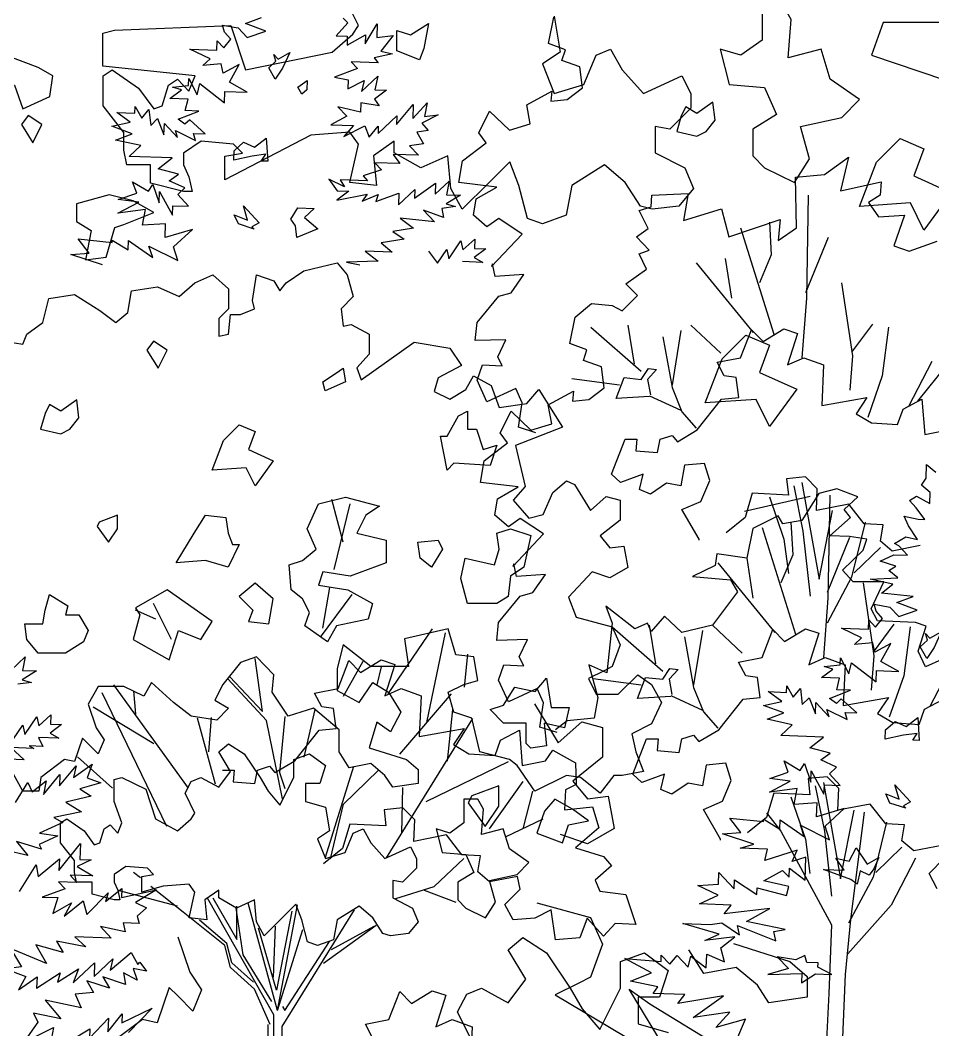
# Model space of a CAD drawing. Header units: inches. Extents: x -11 to 128, y 7 to 56.
# Drawn here: x 55.829 to 56.307, y 22.764 to 23.293 of the extents above; entities that cross this region are included whole.
import ezdxf

# ---------------------------------------------------------------- set-up
doc = ezdxf.new("R2010")
doc.units = ezdxf.units.IN
doc.header["$MEASUREMENT"] = 0
doc.layers.add('CAY', color=94, linetype='Continuous')
doc.layers.add('CAY-3', color=61, linetype='Continuous')
picture_1 = doc.add_image_def('image1.jpg', size_in_pixel=(1680, 1093))

# ---------------------------------------------------------------- blocks, each defined once
blk = doc.blocks.new('A$C76451831')
at = {"layer": 'CAY'}
for p, q in [((4614, 1577.4), (4632.8, 1584.5)), ((4728.4, 1583.8), (4733.7, 1578.2)), ((4587.2, 1575.6), (4605.7, 1572.3)), ((4589.7, 1567.4), (4587.2, 1575.6)), ((4605.7, 1572.3), (4616.2, 1561)), ((4637.7, 1568.4), (4614, 1577.4)), ((4616.2, 1561), (4637.7, 1568.4)), ((4733.7, 1578.2), (4720, 1562.8)), ((4754.1, 1553.5), (4768.1, 1577)), ((4768.1, 1577), (4767.5, 1561.2)), ((4580.8, 1546.4), (4581.1, 1557.2)), ((4581.1, 1557.2), (4589, 1548.8)), ((4589, 1548.8), (4597.1, 1559)), ((4597.1, 1559), (4589.7, 1567.4)), ((4720, 1562.8), (4733.1, 1562.4)), ((4732.8, 1552), (4754.5, 1564.3)), ((4733.1, 1562.4), (4732.8, 1552)), ((4754.5, 1564.3), (4754.1, 1553.5)), ((4767.5, 1561.2), (4786.6, 1563.2)), ((4786.6, 1563.2), (4772.4, 1545.1)), ((4572.7, 1536.2), (4549.1, 1547.5)), ((4549.1, 1547.5), (4580.8, 1546.4)), ((4772.4, 1545.1), (4785.9, 1541.9)), ((4564.3, 1528.4), (4572.7, 1536.2)), ((4785.9, 1541.9), (4764.4, 1537.2)), ((4764.4, 1537.2), (4769.2, 1531.6)), ((4585.6, 1530.3), (4564.3, 1528.4)), ((4588, 1519.4), (4585.6, 1530.3)), ((4606.9, 1529.6), (4588, 1519.4)), ((4595.3, 1508.7), (4606.9, 1529.6)), ((4745, 1524.8), (4718.3, 1514.8)), ((4769.2, 1531.6), (4737.5, 1532.7)), ((4737.5, 1532.7), (4745, 1524.8)), ((4547.6, 1504.9), (4547.9, 1513.1)), ((4547.9, 1513.1), (4557.6, 1494.1)), ((4718.3, 1514.8), (4734.1, 1511.6)), ((4734.1, 1511.6), (4733.7, 1501.1)), ((4733.7, 1501.1), (4752.6, 1510.9)), ((4749.5, 1497.9), (4768.7, 1515.8)), ((4752.6, 1510.9), (4749.5, 1497.9)), ((4768.7, 1515.8), (4765.4, 1500)), ((4525.8, 1489.8), (4539.3, 1499.8)), ((4528.9, 1502.9), (4547.6, 1504.9)), ((4539.3, 1499.8), (4528.9, 1502.9)), ((4557.6, 1494.1), (4560.8, 1507.2)), ((4560.8, 1507.2), (4589.5, 1484.9)), ((4589.5, 1484.9), (4589.9, 1498)), ((4589.9, 1498), (4616.2, 1497.1)), ((4616.2, 1497.1), (4595.3, 1508.7)), ((4779, 1499.6), (4765, 1489.2)), ((4765.4, 1500), (4779, 1499.6)), ((4547, 1489.1), (4525.8, 1489.8)), ((4543.8, 1475.6), (4547, 1489.1)), ((4765, 1489.2), (4770.2, 1481.3)), ((4484.8, 1472.7), (4485.1, 1480.4)), ((4485.1, 1480.4), (4492.8, 1466.9)), ((4492.8, 1466.9), (4501.3, 1477.1)), ((4501.3, 1477.1), (4503.4, 1458.4)), ((4535.3, 1465.5), (4559.7, 1475)), ((4559.7, 1475), (4543.8, 1475.6)), ((4722.1, 1480.2), (4732.6, 1469)), ((4748.6, 1473.9), (4722.1, 1480.2)), ((4749, 1484.7), (4748.6, 1473.9)), ((4770.2, 1481.3), (4749, 1484.7)), ((4790.7, 1459.3), (4810.1, 1482.6)), ((4809.5, 1466.3), (4826.5, 1484.8)), ((4810.1, 1482.6), (4809.5, 1466.3)), ((4826.5, 1484.8), (4823.2, 1468.6)), ((4463.6, 1473.4), (4484.8, 1472.7)), ((4479.5, 1462), (4463.6, 1473.4)), ((4503.4, 1458.4), (4511.4, 1466.3)), ((4511.4, 1466.3), (4518.8, 1447.4)), ((4543.3, 1459.7), (4535.3, 1465.5)), ((4548.9, 1465), (4543.3, 1459.7)), ((4566.9, 1448.5), (4548.9, 1465)), ((4732.6, 1469), (4713.7, 1459.2)), ((4769, 1449.1), (4791.1, 1469.7)), ((4791.1, 1469.7), (4790.7, 1459.3)), ((4839.1, 1470.7), (4820.2, 1461)), ((4823.2, 1468.6), (4839.1, 1470.7)), ((4458, 1457.3), (4479.5, 1462)), ((4481.7, 1448.7), (4458, 1457.3)), ((4518.8, 1447.4), (4519.3, 1460.6)), ((4519.3, 1460.6), (4534.6, 1444.2)), ((4534.6, 1444.2), (4532.2, 1452.4)), ((4532.2, 1452.4), (4555.8, 1440.7)), ((4713.7, 1459.2), (4740.4, 1458.3)), ((4740.4, 1458.3), (4729, 1445.5)), ((4729, 1445.5), (4753.5, 1457.8)), ((4753.5, 1457.8), (4758.5, 1444.5)), ((4758.5, 1444.5), (4769.3, 1457.3)), ((4769.3, 1457.3), (4769, 1449.1)), ((4827.6, 1452.5), (4814.4, 1450.3)), ((4814.4, 1450.3), (4822.1, 1436.9)), ((4820.2, 1461), (4827.6, 1452.5)), ((4462.4, 1441.3), (4481.7, 1448.7)), ((4491.7, 1434.8), (4462.4, 1441.3)), ((4555.8, 1440.7), (4553.3, 1449)), ((4553.3, 1449), (4566.9, 1448.5)), ((4478.1, 1422.1), (4491.7, 1434.8)), ((4822.1, 1436.9), (4805.7, 1434.7)), ((4805.7, 1434.7), (4816.2, 1423.5)), ((4528.3, 1420.4), (4478.1, 1422.1)), ((4512, 1407.8), (4528.3, 1420.4)), ((4786.8, 1424.5), (4794.5, 1413.8)), ((4816.2, 1423.5), (4786.8, 1424.5)), ((4535.8, 1401.5), (4512, 1407.8)), ((4773, 1406.4), (4751.5, 1399.4)), ((4794.5, 1413.8), (4765.1, 1414.8)), ((4765.1, 1414.8), (4773, 1406.4)), ((4487, 1379.2), (4482, 1392.5)), ((4482, 1392.5), (4500.7, 1381.4)), ((4525.1, 1393.7), (4535.8, 1401.5)), ((4543.4, 1385.4), (4525.1, 1393.7)), ((4711.4, 1395.4), (4721.4, 1381.9)), ((4729.7, 1386.6), (4711.4, 1395.4)), ((4724.6, 1394.9), (4729.7, 1386.6)), ((4756.7, 1393.8), (4724.6, 1394.9)), ((4751.5, 1399.4), (4756.7, 1393.8)), ((4835.9, 1377.9), (4852.3, 1393.2)), ((4852.3, 1393.2), (4849, 1377.4)), ((4500.7, 1381.4), (4505.9, 1389.4)), ((4505.9, 1389.4), (4513.4, 1367.9)), ((4513.4, 1367.9), (4513.8, 1381)), ((4513.8, 1381), (4528.7, 1353.7)), ((4535, 1377.5), (4543.4, 1385.4)), ((4735, 1381.4), (4721, 1371)), ((4721.4, 1381.9), (4735, 1381.4)), ((4792.9, 1365.8), (4812.1, 1383.7)), ((4811.7, 1373.3), (4836.3, 1391)), ((4812.1, 1383.7), (4811.7, 1373.3)), ((4836.3, 1391), (4835.9, 1377.9)), ((4464.9, 1355.9), (4489.4, 1368.7)), ((4465.5, 1371.8), (4487, 1379.2)), ((4489.4, 1368.7), (4465.5, 1371.8)), ((4547.7, 1363.9), (4535, 1377.5)), ((4721, 1371), (4756.1, 1378)), ((4756.1, 1378), (4750.4, 1370)), ((4750.4, 1370), (4769.3, 1377.5)), ((4766.3, 1369.4), (4793.3, 1379.4)), ((4769.3, 1377.5), (4766.3, 1369.4)), ((4793.3, 1379.4), (4792.9, 1365.8)), ((4865.3, 1376.9), (4848.6, 1366.6)), ((4849, 1377.4), (4865.3, 1376.9)), ((4497.2, 1360.3), (4464.9, 1355.9)), ((4493.9, 1341.8), (4497.2, 1360.3)), ((4528.7, 1353.7), (4529.1, 1364.6)), ((4529.1, 1364.6), (4547.7, 1363.9)), ((4822.1, 1359.3), (4834.8, 1345.7)), ((4845.4, 1350.8), (4822.1, 1359.3)), ((4859.4, 1363.5), (4843.5, 1361.3)), ((4843.5, 1361.3), (4845.4, 1350.8)), ((4848.6, 1366.6), (4859.4, 1363.5)), ((4834.8, 1345.7), (4795, 1349.9)), ((4795, 1349.9), (4810.5, 1338.4)), ((4520.7, 1343.6), (4493.9, 1341.8)), ((4520.1, 1327.3), (4520.7, 1343.6)), ((4552.2, 1337), (4520.1, 1327.3)), ((4530.1, 1316.5), (4552.2, 1337)), ((4810.5, 1338.4), (4786.3, 1334.3)), ((4786.3, 1334.3), (4799.6, 1325.7)), ((4431.5, 1309.1), (4418.5, 1325.8)), ((4418.5, 1325.8), (4458.3, 1321.7)), ((4458.3, 1321.7), (4458.4, 1324.4)), ((4458.4, 1324.4), (4477, 1312.9)), ((4477, 1312.9), (4477.4, 1323.8)), ((4477.4, 1323.8), (4505.7, 1304.2)), ((4799.6, 1325.7), (4772.7, 1321.2)), ((4772.7, 1321.2), (4785.5, 1310.3)), ((4851.8, 1302.5), (4865.7, 1323.4)), ((4865.7, 1323.4), (4868.1, 1312.9)), ((4868.1, 1312.9), (4882.1, 1325.5)), ((4882.1, 1325.5), (4881.7, 1314.6)), ((4410.2, 1307.5), (4431.5, 1309.1)), ((4501.2, 1317.5), (4535, 1300.5)), ((4505.7, 1304.2), (4501.2, 1317.5)), ((4535, 1300.5), (4530.1, 1316.5)), ((4753.8, 1311.4), (4769.3, 1300)), ((4785.5, 1310.3), (4753.8, 1311.4)), ((4828.1, 1311.5), (4838.5, 1297.6)), ((4838.5, 1297.6), (4849.5, 1313.5)), ((4849.5, 1313.5), (4851.8, 1302.5)), ((4894.8, 1314.2), (4881.4, 1304.2)), ((4881.7, 1314.6), (4894.8, 1314.2)), ((4446.9, 1295.4), (4410.2, 1307.5)), ((4682.3, 1288.4), (4721.2, 1297.8)), ((4721.2, 1297.8), (4733, 1283.7)), ((4769.3, 1300), (4732.1, 1298.6)), ((4732.1, 1298.6), (4747.8, 1295.7)), ((4891.6, 1298.4), (4867.6, 1299.3)), ((4881.4, 1304.2), (4891.6, 1298.4)), ((4661.5, 1274.6), (4682.3, 1288.4)), ((4536.5, 1258.5), (4554.9, 1274.6)), ((4554.9, 1274.6), (4575.8, 1283.7)), ((4575.8, 1283.7), (4594.3, 1267.5)), ((4622.2, 1253.8), (4626.9, 1283.7)), ((4626.9, 1283.7), (4647.3, 1277)), ((4647.3, 1277), (4654.4, 1265.2)), ((4654.4, 1265.2), (4661.5, 1274.6)), ((4733, 1283.7), (4740.1, 1258.5)), ((4476.7, 1240), (4481, 1265.2)), ((4481, 1265.2), (4511.3, 1269.9)), ((4511.3, 1269.9), (4536.5, 1258.5)), ((4594.3, 1267.5), (4594.3, 1244.3)), ((4377.3, 1228.2), (4384.3, 1256.1)), ((4384.3, 1256.1), (4414.2, 1260.8)), ((4414.2, 1260.8), (4444.1, 1242.4)), ((4624.5, 1244.3), (4622.2, 1253.8)), ((4740.1, 1258.5), (4725.9, 1244.3)), ((4444.1, 1242.4), (4462.6, 1228.2)), ((4462.6, 1228.2), (4476.7, 1240)), ((4594.3, 1244.3), (4582.9, 1232.9)), ((4608.4, 1237.6), (4624.5, 1244.3)), ((4725.9, 1244.3), (4728.3, 1223.9)), ((4358.8, 1214.4), (4377.3, 1228.2)), ((4582.9, 1232.9), (4582.9, 1212.1)), ((4594.3, 1214.4), (4596.6, 1237.6)), ((4596.6, 1237.6), (4608.4, 1237.6)), ((4354.1, 1203), (4358.8, 1214.4)), ((4582.9, 1212.1), (4594.3, 1214.4)), ((4728.3, 1223.9), (4737.7, 1225.8)), ((4737.7, 1225.8), (4758.6, 1214.4)), ((4758.6, 1214.4), (4758.6, 1191.2)), ((5192.6, 1187), (5205.3, 1219.7)), ((5205.3, 1219.7), (5219, 1206)), ((5219, 1206), (5243.2, 1220.8)), ((5243.2, 1220.8), (5259.1, 1215.5)), ((5259.1, 1215.5), (5247.5, 1178.6)), ((4324.2, 1207.4), (4354.1, 1203)), ((4749.1, 1161.4), (4811.2, 1205.4)), ((4811.2, 1205.4), (4852.9, 1198.3)), ((4758.6, 1191.2), (4744.4, 1175.1)), ((4852.9, 1198.3), (4866.7, 1177.9)), ((5165.2, 1181.8), (5192.6, 1187)), ((5173.6, 1165.9), (5165.2, 1181.8)), ((5247.5, 1178.6), (5266.4, 1187)), ((5266.4, 1187), (5289.7, 1178.6)), ((4744.4, 1175.1), (4749.1, 1161.4)), ((4866.7, 1177.9), (4839.1, 1163.7)), ((5289.7, 1178.6), (5287.5, 1131.1)), ((4839.1, 1163.7), (4834.4, 1147.6)), ((4871.4, 1149.9), (4880.4, 1166.1)), ((4880.4, 1166.1), (4901.2, 1154.7)), ((5187.3, 1163.8), (5173.6, 1165.9)), ((5190.5, 1140.6), (5187.3, 1163.8)), ((4834.4, 1147.6), (4852.9, 1138.5)), ((4852.9, 1138.5), (4871.4, 1149.9)), ((4901.2, 1154.7), (4910.7, 1129.1)), ((4942.9, 1133.8), (4956.7, 1149.9)), ((4956.7, 1149.9), (4984.6, 1105.9)), ((4910.7, 1129.1), (4942.9, 1133.8)), ((5142, 1102.7), (5170.5, 1138.5)), ((5170.5, 1138.5), (5190.5, 1140.6)), ((5287.5, 1131.1), (5340.3, 1140.6)), ((5340.3, 1140.6), (5327.6, 1121.6)), ((5382.5, 1126.9), (5404.6, 1138.5)), ((5404.6, 1138.5), (5407.8, 1097.4)), ((5327.6, 1121.6), (5345.5, 1111.1)), ((5376.1, 1109), (5382.5, 1126.9)), ((5345.5, 1111.1), (5376.1, 1109)), ((4984.6, 1105.9), (4929.6, 1084.7)), ((5118.8, 1089), (5142, 1102.7)), ((5407.8, 1097.4), (5435.2, 1102.7)), ((5057.6, 1092.1), (5071.3, 1092.1)), ((5071.3, 1092.1), (5070.3, 1078.4)), ((5095.6, 1076.3), (5098.8, 1092.1)), ((5098.8, 1092.1), (5112.5, 1096.3)), ((5112.5, 1096.3), (5118.8, 1089)), ((4929.6, 1084.7), (4941, 1036.7)), ((5070.3, 1078.4), (5095.6, 1076.3)), ((5409.5, 1046.3), (5410, 1062.2)), ((5410, 1062.2), (5420.6, 1053.6)), ((4973.2, 1029.6), (4989.3, 1043.4)), ((4989.3, 1043.4), (4998.7, 1039.1)), ((4998.7, 1039.1), (5017.2, 1008.8)), ((5268.6, 1047.8), (5246.4, 1045.7)), ((5246.4, 1045.7), (5248.5, 1026.7)), ((5282.3, 1034.1), (5268.6, 1047.8)), ((5404.2, 1038.3), (5409.5, 1046.3)), ((5414.3, 1029.8), (5404.2, 1038.3)), ((4941, 1036.7), (4926.8, 1020.6)), ((4961.8, 1004.1), (4973.2, 1029.6)), ((5206.3, 1028.8), (5197.9, 1000.4)), ((5248.5, 1026.7), (5206.3, 1028.8)), ((5281.2, 1008.8), (5282.3, 1034.1)), ((5413.9, 1016.7), (5414.3, 1029.8)), ((4728.3, 971.5), (4715.1, 1021.6)), ((4717.8, 939.8), (4736.3, 1016.3)), ((4926.8, 1020.6), (4945.3, 999.7)), ((5017.2, 1008.8), (5035.7, 1024.9)), ((5035.7, 1024.9), (5051.8, 1020.6)), ((5051.8, 1020.6), (5051.8, 997.4)), ((5273.8, 1025), (5197.2, 1007.3)), ((5319.2, 1016.2), (5281.2, 1008.8)), ((5337.1, 993), (5319.2, 1016.2)), ((5390, 1020.2), (5398.3, 1025.4)), ((5397.8, 1011.8), (5390, 1020.2)), ((5398.3, 1025.4), (5413.9, 1016.7)), ((4945.3, 999.7), (4961.8, 1004.1)), ((5407.8, 998.3), (5397.8, 1011.8)), ((5051.8, 997.4), (5028.6, 978.9)), ((5197.9, 1000.4), (5175.7, 982.4)), ((5359.3, 991.9), (5337.1, 993)), ((5356.1, 972.9), (5359.3, 991.9)), ((5389, 990.8), (5383.9, 1001.9)), ((5383.9, 1001.9), (5400.1, 998.6)), ((5399.3, 974.6), (5389, 990.8)), ((5400.1, 998.6), (5407.8, 998.3)), ((5028.6, 978.9), (5040, 965.1)), ((5040, 965.1), (5056.1, 967.1)), ((5056.1, 967.1), (5060.8, 941.9)), ((5369.8, 961.3), (5356.1, 972.9)), ((5402.5, 967.7), (5369.8, 961.3)), ((5372.4, 970.1), (5385.8, 977.8)), ((5377.7, 967.2), (5372.4, 970.1)), ((5387.7, 956.4), (5377.7, 967.2)), ((5385.8, 977.8), (5399.3, 974.6)), ((5355.8, 949.4), (5371.9, 957)), ((5371.9, 957), (5387.7, 956.4)), ((5374.2, 943.7), (5355.8, 949.4)), ((5365.8, 938.6), (5374.2, 943.7)), ((5019.2, 937.2), (4991.7, 907.3)), ((5040, 930.1), (5019.2, 937.2)), ((5060.8, 941.9), (5040, 930.1)), ((5376.4, 930.1), (5365.8, 938.6)), ((5344.2, 928.5), (5376.4, 930.1)), ((5370.7, 922.5), (5344.2, 928.5)), ((5357.2, 912.1), (5370.7, 922.5)), ((4701.9, 860.6), (4738.9, 910.7)), ((4704.6, 871.1), (4712.5, 918.7)), ((5394.2, 908.1), (5357.2, 912.1)), ((5375.4, 901.1), (5394.2, 908.1)), ((4527.8, 857.9), (4506.6, 900.2)), ((4991.7, 907.3), (5000.7, 884.1)), ((5351, 891), (5348.6, 899.3)), ((5348.6, 899.3), (5367.1, 895.9)), ((5399.1, 892.1), (5375.4, 901.1)), ((4509.3, 881.7), (4485.5, 892.2)), ((5358.4, 882.6), (5351, 891)), ((5367.1, 895.9), (5377.5, 884.7)), ((5377.5, 884.7), (5399.1, 892.1)), ((5000.7, 884.1), (5042.4, 872.7)), ((5042.4, 872.7), (5051.8, 851.9)), ((5342.1, 870.1), (5342.5, 880.9)), ((5342.5, 880.9), (5350.4, 872.5)), ((5350.4, 872.5), (5358.4, 882.6)), ((4781, 794.5), (4832.5, 870.4)), ((4850.9, 870.4), (4799.8, 858.6)), ((4826.2, 761), (4847.8, 865.6)), ((4860, 840.1), (4850.9, 870.4)), ((5310.5, 871.2), (5342.1, 870.1)), ((5334.1, 859.9), (5310.5, 871.2)), ((4728.3, 851.9), (4721.2, 824)), ((4760.5, 826.3), (4728.3, 851.9)), ((4799.8, 858.6), (4804.6, 826.3)), ((5051.8, 851.9), (5042.4, 826.3)), ((5325.6, 852), (5334.1, 859.9)), ((5347, 854), (5325.6, 852)), ((5349.4, 843.1), (5347, 854)), ((5368.3, 853.3), (5349.4, 843.1)), ((5356.7, 832.4), (5368.3, 853.3)), ((4626.9, 837.7), (4608.4, 831)), ((4647.3, 816.9), (4626.9, 837.7)), ((4880.8, 837.7), (4860, 840.1)), ((4870.1, 802.5), (4874.1, 840.9)), ((4885.5, 810.2), (4880.8, 837.7)), ((4608.4, 831), (4587.6, 805.5)), ((4634, 774), (4625.3, 835.7)), ((4728.6, 791.9), (4751.7, 832.8)), ((4804.6, 826.3), (4760.5, 826.3)), ((4768, 805.1), (4772.9, 825.9)), ((5042.4, 826.3), (5033.3, 821.6)), ((5290.3, 826.5), (5309, 828.6)), ((5300.6, 823.4), (5290.3, 826.5)), ((5309, 828.6), (5309.3, 836.7)), ((5309.3, 836.7), (5319, 817.8)), ((5319, 817.8), (5322.2, 830.9)), ((5322.2, 830.9), (5350.9, 808.5)), ((5377.6, 820.8), (5356.7, 832.4)), ((4595.8, 814.5), (4634, 774)), ((4645.4, 796.4), (4647.3, 816.9)), ((4721.2, 824), (4721.2, 798.4)), ((5033.3, 821.6), (5014.8, 812.5)), ((5049.4, 794.1), (5072.6, 816.9)), ((5072.6, 816.9), (5088.7, 805.5)), ((5287.1, 813.5), (5300.6, 823.4)), ((5350.9, 808.5), (5351.3, 821.7)), ((5351.3, 821.7), (5377.6, 820.8)), ((4442.1, 803.1), (4430.3, 782.3)), ((4472, 803.1), (4442.1, 803.1)), ((4547.7, 684.5), (4460.2, 805.1)), ((4495.2, 791.7), (4472, 803.1)), ((4504.2, 807.8), (4495.2, 791.7)), ((4529.8, 784.6), (4504.2, 807.8)), ((4587.6, 805.5), (4578.1, 787)), ((4638.7, 763.4), (4593.5, 812.2)), ((4746.8, 784.6), (4762.9, 807.8)), ((4762.9, 807.8), (4781.4, 796.4)), ((4850.9, 796.4), (4869.4, 805.5)), ((4869.4, 805.5), (4885.5, 810.2)), ((5014.8, 812.5), (5023.9, 794.1)), ((5088.7, 805.5), (5100.1, 784.6)), ((5246.2, 796.3), (5246.5, 804)), ((5246.5, 804), (5254.2, 790.6)), ((5308.4, 812.7), (5287.1, 813.5)), ((5305.2, 799.3), (5308.4, 812.7)), ((4522.3, 639.8), (4446.8, 795.6)), ((4485.8, 770.9), (4483.8, 797.9)), ((4663.8, 768.5), (4645.4, 796.4)), ((4721.2, 798.4), (4746.8, 784.6)), ((4781.4, 796.4), (4795.5, 773.2)), ((4794.3, 724.1), (4854.9, 794.5)), ((4857.6, 773.2), (4850.9, 796.4)), ((5023.9, 794.1), (5049.4, 794.1)), ((5240.9, 785.6), (5224.9, 797.1)), ((5224.9, 797.1), (5246.2, 796.3)), ((5254.2, 790.6), (5262.7, 800.7)), ((5262.7, 800.7), (5264.7, 782.1)), ((5264.7, 782.1), (5272.7, 790)), ((5272.7, 790), (5280.2, 771.1)), ((5296.7, 789.1), (5321.1, 798.7)), ((5321.1, 798.7), (5305.2, 799.3)), ((4430.3, 782.3), (4439.8, 754.7)), ((4507, 736.3), (4436.2, 779.1)), ((4550.6, 768.5), (4529.8, 784.6)), ((4578.1, 787), (4594.3, 777.9)), ((4951.7, 782.9), (4979.4, 737.5)), ((5100.1, 784.6), (5088.7, 759.5)), ((5219.4, 781), (5240.9, 785.6)), ((5243.1, 772.4), (5219.4, 781)), ((5280.2, 771.1), (5280.7, 784.3)), ((5280.7, 784.3), (5296, 767.8)), ((5304.7, 783.4), (5296.7, 789.1)), ((5310.3, 788.7), (5304.7, 783.4)), ((5328.3, 772.2), (5310.3, 788.7)), ((4580.5, 763.8), (4550.6, 768.5)), ((4571.1, 726.8), (4574.5, 766.9)), ((4594.3, 777.9), (4580.5, 763.8)), ((4659.9, 768.1), (4654, 702.8)), ((4693.7, 777.9), (4663.8, 768.5)), ((4682.7, 720.5), (4695.7, 776.4)), ((4723.6, 752.4), (4693.7, 777.9)), ((4795.5, 773.2), (4783.7, 750)), ((4850.1, 715.8), (4856.4, 776.4)), ((4878.5, 766.1), (4857.6, 773.2)), ((5223.8, 764.9), (5243.1, 772.4)), ((5296, 767.8), (5293.5, 776.1)), ((5293.5, 776.1), (5317.1, 764.4)), ((5314.7, 772.6), (5328.3, 772.2)), ((5317.1, 764.4), (5314.7, 772.6)), ((4439.8, 754.7), (4448.8, 741)), ((4579.1, 689), (4557.9, 766.3)), ((4657.5, 671.8), (4638.7, 763.4)), ((4767.6, 761.4), (4758.6, 731.5)), ((4783.7, 750), (4767.6, 761.4)), ((4778.7, 602.9), (4879.6, 765.8)), ((4887.9, 726.8), (4878.5, 766.1)), ((4979.4, 737.5), (5007.1, 761.7)), ((5007.1, 761.7), (5031.3, 755.2)), ((5031.3, 755.2), (5031.3, 720.4)), ((5088.7, 759.5), (5065.6, 747.7)), ((5253, 758.5), (5223.8, 764.9)), ((5239.5, 745.8), (5253, 758.5)), ((4423.7, 742.9), (4414.2, 715.4)), ((4430.3, 736.3), (4423.7, 742.9)), ((4723.6, 726.8), (4723.6, 752.4)), ((5065.6, 747.7), (5070.3, 726.8)), ((5289.7, 744), (5239.5, 745.8)), ((5273.4, 731.5), (5289.7, 744)), ((4442.1, 724.5), (4430.3, 736.3)), ((4448.8, 741), (4442.1, 724.5)), ((4758.6, 731.5), (4802.2, 717.8)), ((5297.2, 725.2), (5273.4, 731.5)), ((4458.8, 684.4), (4417.8, 720.8)), ((4735.4, 708.3), (4723.6, 726.8)), ((4922.5, 717.8), (4887.9, 726.8)), ((5031.3, 720.4), (4996.5, 692.7)), ((5070.3, 726.8), (5079.3, 704)), ((5286.5, 717.4), (5297.2, 725.2)), ((4402.8, 717.8), (4374.9, 696.9)), ((4414.2, 715.4), (4402.8, 717.8)), ((4707.6, 603.7), (4740.9, 709.9)), ((4760.5, 713.1), (4735.4, 708.3)), ((4777, 699.3), (4760.5, 713.1)), ((4802.2, 717.8), (4816, 706)), ((4825.4, 669), (4921.3, 715.4)), ((4931.5, 710.7), (4922.5, 717.8)), ((4952.3, 680.8), (4931.5, 710.7)), ((5248.4, 702.9), (5243.4, 716.2)), ((5243.4, 716.2), (5262.1, 705.1)), ((5262.1, 705.1), (5267.3, 713.1)), ((5267.3, 713.1), (5274.7, 691.5)), ((5304.8, 709.1), (5286.5, 717.4)), ((5296.4, 701.2), (5304.8, 709.1)), ((4354.1, 680.8), (4342.7, 701.7)), ((4374.9, 696.9), (4372.6, 680.8)), ((4654, 702.8), (4659.9, 684)), ((4728.7, 665.9), (4769.2, 705.2)), ((4786.1, 685.5), (4777, 699.3)), ((4816, 706), (4816, 689.9)), ((4989.3, 699.3), (4952.3, 680.8)), ((5005.4, 696.9), (4989.3, 699.3)), ((5028.6, 678.5), (5005.4, 696.9)), ((5044.7, 699.3), (5028.6, 678.5)), ((5054.2, 699.3), (5044.7, 699.3)), ((5079.3, 704), (5054.2, 699.3)), ((5226.8, 695.5), (5248.4, 702.9)), ((5274.7, 691.5), (5275.2, 704.7)), ((5275.2, 704.7), (5290.1, 677.4)), ((5309, 687.6), (5296.4, 701.2)), ((4816, 689.9), (4786.1, 685.5)), ((4796.7, 631.7), (4797.9, 685.1)), ((4899.3, 636.8), (4938.6, 692.2)), ((4996.5, 692.7), (5013.6, 672)), ((5226.3, 679.6), (5250.7, 692.4)), ((5258.6, 683.9), (5226.3, 679.6)), ((5250.7, 692.4), (5226.8, 695.5)), ((5255.2, 665.5), (5258.6, 683.9)), ((5290.1, 677.4), (5290.5, 688.3)), ((5290.5, 688.3), (5309, 687.6)), ((4372.6, 680.8), (4354.1, 680.8)), ((4938.6, 636.8), (4950, 680.8)), ((5013.6, 672), (5037.8, 675)), ((5037.8, 675), (5044.9, 637.2)), ((4713.4, 601.8), (4728.7, 665.9)), ((5282, 667.2), (5255.2, 665.5)), ((5281.5, 650.9), (5282, 667.2)), ((5313.5, 660.7), (5281.5, 650.9)), ((5291.5, 640.2), (5313.5, 660.7)), ((4917.8, 627.7), (4961.8, 648.6)), ((5179.9, 649.5), (5219.6, 645.4)), ((5192.9, 632.7), (5179.9, 649.5)), ((5044.9, 637.2), (5013.6, 619.5)), ((5219.6, 645.4), (5219.7, 648.1)), ((5219.7, 648.1), (5238.4, 636.6)), ((5238.4, 636.6), (5238.7, 647.4)), ((5238.7, 647.4), (5267.1, 627.9)), ((5262.5, 641.2), (5296.4, 624.1)), ((5267.1, 627.9), (5262.5, 641.2)), ((5296.4, 624.1), (5291.5, 640.2)), ((5013.6, 619.5), (4982.4, 630.1)), ((5171.6, 631.2), (5192.9, 632.7)), ((5208.3, 619), (5171.6, 631.2)), ((5192.3, 614.2), (5208.3, 619)), ((5224, 613.1), (5192.3, 614.2)), ((4834.4, 569.5), (4869.4, 602.2)), ((5220.8, 600), (5224, 613.1)), ((5258.8, 611.8), (5220.8, 600)), ((5252.9, 598.9), (5258.8, 611.8)), ((5268.9, 603.8), (5252.9, 598.9)), ((5268, 577.1), (5268.9, 603.8)), ((5249.5, 580.4), (5249.9, 590.8)), ((5249.9, 590.8), (5268, 577.1)), ((4491.5, 579.5), (4483.4, 586)), ((5166.8, 572.4), (5167.3, 586)), ((5167.3, 586), (5185.2, 566.8)), ((5219.9, 576), (5241.7, 588.4)), ((5241.7, 588.4), (5249.5, 580.4)), ((4541.2, 539.6), (4503.7, 569.7)), ((4789.6, 555.4), (4834.4, 569.5)), ((5142.7, 570.6), (5166.8, 572.4)), ((5166.3, 559.3), (5142.7, 570.6)), ((5185.2, 566.8), (5185.5, 577.2)), ((5185.5, 577.2), (5211.7, 560.4)), ((5211.7, 560.4), (5212, 568.1)), ((5212, 568.1), (5246.1, 559.2)), ((5249.2, 569.6), (5219.9, 576)), ((5246.1, 559.2), (5249.2, 569.6)), ((4534.5, 546.7), (4466.9, 564.4)), ((4647.3, 419.7), (4569.9, 556)), ((4575.8, 556.2), (4604.1, 507.8)), ((4823, 565.2), (4860, 551.4)), ((5144.7, 549.2), (5166.3, 559.3)), ((4602.9, 544.4), (4611.2, 489.7)), ((4604.1, 507.8), (4604.1, 546.7)), ((4651.6, 424.8), (4617.3, 549.9)), ((4651.6, 424.8), (4675, 548.1)), ((4656.8, 405.9), (4741.3, 542.4)), ((5181.8, 547.9), (5144.7, 549.2)), ((5173.3, 537.8), (5181.8, 547.9)), ((5227, 544), (5173.3, 537.8)), ((5199.7, 528.7), (5227, 544)), ((4589.9, 500.7), (4541.2, 539.6)), ((4668.2, 540.8), (4650.5, 448.4)), ((4592.3, 503.1), (4560.4, 530.2)), ((4650.5, 448.4), (4629.2, 520.8)), ((4646.9, 463.7), (4649.3, 523.1)), ((4651.6, 424.8), (4681.2, 519.2)), ((4705.1, 479.9), (4766.8, 524.3)), ((4714.5, 496), (4764.5, 523.1)), ((5125.3, 526.3), (5157, 525.2)), ((5167.5, 513.9), (5125.3, 526.3)), ((5157, 525.2), (5170.6, 527)), ((5170.6, 527), (5191.5, 513.1)), ((5189.1, 524.1), (5233.8, 506.2)), ((5191.5, 513.1), (5189.1, 524.1)), ((5244.7, 519.4), (5199.7, 528.7)), ((5231.5, 517.1), (5244.7, 519.4)), ((5150.9, 506.4), (5167.5, 513.9)), ((5185.9, 510.6), (5150.9, 506.4)), ((5169.6, 498), (5185.9, 510.6)), ((5233.8, 506.2), (5231.5, 517.1)), ((4596.6, 475.1), (4589.9, 500.7)), ((4598.2, 480.3), (4592.3, 503.1)), ((4659.9, 424.8), (4712.2, 505.4)), ((5174, 481.5), (5169.6, 498)), ((4611.2, 489.7), (4644.6, 435.4)), ((5057.3, 485.6), (5099.7, 481.8)), ((5088.4, 468.6), (5057.3, 485.6)), ((5099.7, 481.8), (5100, 489.5)), ((5100, 489.5), (5110.1, 478.8)), ((5110.1, 478.8), (5118.6, 488.9)), ((5118.6, 488.9), (5131.2, 475.3)), ((5131.2, 475.3), (5134.4, 488.3)), ((5134.4, 488.3), (5152.5, 474.6)), ((5152.5, 474.6), (5153.1, 490.4)), ((5153.1, 490.4), (5174, 481.5)), ((4624.5, 449.6), (4596.6, 475.1)), ((4623.3, 457.8), (4598.2, 480.3)), ((5064.1, 459.1), (5088.4, 468.6)), ((4643, 408.3), (4624.5, 449.6)), ((5062.5, 449.6), (5086.7, 432.5)), ((5096, 452.5), (5064.1, 459.1)), ((5090.3, 444.6), (5096, 452.5)), ((5127.4, 443.3), (5090.3, 444.6)), ((5119.3, 433.1), (5127.4, 443.3)), ((5172.7, 441.7), (5119.3, 433.1)), ((5137.3, 416.6), (5172.7, 441.7)), ((4657.5, 429.5), (4659.9, 424.8)), ((4647.3, 135.4), (4647.3, 419.7)), ((5180.2, 422.8), (5137.3, 416.6)), ((5163.7, 404.8), (5180.2, 422.8)), ((5198.4, 414.5), (5163.7, 404.8)), ((5187.1, 388.1), (5198.4, 414.5)), ((4638.3, 140.1), (4640.6, 408.3)), ((4661.5, 135.4), (4656.8, 405.9))]:
    blk.add_line(p, q, dxfattribs=at)
for points in [[(4953.2, 1099.5), (4933.2, 1105.8), (4937.4, 1134.3), (4930, 1151.2), (4896.3, 1135.4), (4884.7, 1160.7), (4891, 1178.6), (4914.2, 1177.5), (4908.9, 1188.1), (4918.4, 1208.1), (4882.5, 1207.1), (4884.7, 1228.2), (4910, 1258.8), (4924.7, 1263), (4939.5, 1284.1), (4905.7, 1282), (4902.6, 1296.7), (4901.5, 1293.6), (4937.4, 1331.5), (4910, 1349.5), (4896.3, 1340), (4880.4, 1353.7), (4883.6, 1372.7), (4907.9, 1386.4), (4863.6, 1391.6), (4867.8, 1417), (4895.2, 1438.1), (4886.8, 1449.7), (4899.4, 1475), (4922.6, 1452.8), (4946.9, 1460.2), (4942.7, 1482.3), (4972.2, 1498.2), (4971.1, 1486.6), (4990.1, 1488.7), (5008, 1502.4), (5004.9, 1526.6), (4983.8, 1534), (4988, 1546.7), (4968, 1554.1), (4974.3, 1584.7)], [(4680, 1494.9), (4675.3, 1503.2), (4686, 1511), (4685.6, 1500.1), (4680, 1494.9)], [(530, 749.3), (509.9, 755.6), (514.2, 784.1), (506.8, 800.9), (473, 785.1), (461.4, 810.4), (467.7, 828.4), (490.9, 827.3), (485.7, 837.9), (495.2, 857.9), (459.3, 856.8), (461.4, 877.9), (486.7, 908.5), (501.5, 912.7), (516.3, 933.8), (482.5, 931.7), (479.3, 946.5), (478.3, 943.3), (514.2, 981.3), (486.7, 999.2), (473, 989.7), (457.2, 1003.4), (460.4, 1022.4), (484.6, 1036.1), (440.3, 1041.4), (444.5, 1066.7), (472, 1087.8), (463.5, 1099.4), (476.2, 1124.7), (499.4, 1102.6), (523.6, 1110), (519.4, 1132.1), (549, 1147.9), (547.9, 1136.3), (566.9, 1138.4), (584.8, 1152.1), (581.7, 1176.4), (560.6, 1183.8), (564.8, 1196.4), (544.7, 1203.8), (551.1, 1234.4), (570.1, 1250.2), (594.3, 1248.1), (605.9, 1241.8), (623.8, 1259.7), (610.1, 1273.4), (634.4, 1290.3), (625.9, 1308.2), (637.6, 1312.5), (622.8, 1328.3), (636.5, 1337.8), (625.9, 1358.9), (639.7, 1363.1), (640.7, 1376.8), (682.9, 1378.9), (677.6, 1347.3), (721.9, 1361), (730.4, 1328.3), (790.5, 1348.3), (788.4, 1324.1), (809.5, 1338.8), (808.4, 1397.9), (842.2, 1401.1), (870.6, 1421.1), (861.1, 1382.1), (908.6, 1392.6), (907.6, 1376.8), (893.8, 1368.4), (905.4, 1351.5), (936, 1353.6), (923.4, 1317.7), (941.3, 1311.4), (974, 1323)], [(5271.7, 1376.9), (5269.6, 1256.6), (5264.3, 1187)], [(5226.4, 1345.2), (5228.5, 1307.3), (5214.8, 1274.6)], [(5192.6, 1338.9), (5231.6, 1214.5)], [(5294.9, 1327.3), (5268.6, 1263)], [(5140.9, 1297.8), (5207.4, 1216.6)], [(5174.7, 1303.1), (5182.1, 1256.6)], [(5310.7, 1274.6), (5323.4, 1189.1), (5320.2, 1149.1)], [(5017.5, 1222.9), (5076.6, 1171.2)], [(5060.8, 1225), (5068.2, 1179.7)], [(5123, 1218.7), (5112.5, 1155.4)], [(5134.6, 1225), (5169.4, 1192.3)], [(5346.6, 1226.1), (5322.3, 1193.4)], [(5365.6, 1222.9), (5358.2, 1165.9), (5341.3, 1117.4)], [(4340.4, 822.3), (4356.8, 837.6), (4353.5, 821.9), (4369.8, 821.3), (4353.1, 811), (4363.9, 807.9), (4348, 805.8)], [(4343, 742), (4354, 757.9), (4356.3, 747), (4370.2, 767.8), (4372.6, 757.3), (4386.6, 770), (4386.2, 759.1), (4399.3, 758.6), (4385.9, 748.7), (4396.1, 742.9), (4372.1, 743.7), (4377.2, 733.1), (4361.3, 733.7), (4366.6, 730.8), (4339.9, 731.7), (4355.3, 717.6), (4336.8, 718.2)], [(4345.4, 667.6), (4359.8, 691.1), (4364.9, 680), (4381.2, 693.1), (4377.9, 676.9), (4397.3, 700.2), (4396.8, 687.1), (4416.2, 710.4), (4413, 696.9), (4434.9, 712.5), (4429.3, 696.4), (4445, 690.8), (4420.7, 683.5), (4433.6, 674.9), (4404.3, 668.2), (4422.5, 656.7), (4390.1, 650.1), (4400.8, 644.3), (4373.6, 631.7), (4394.8, 628.7), (4373.2, 618.6), (4375.7, 613), (4346.5, 622.2), (4359.6, 605.9), (4333, 611.8)], [(4349.9, 563.6), (4369.6, 594.7), (4371.9, 581.4), (4396.6, 601.9), (4396.1, 588.3), (4421.2, 619.6), (4420.6, 601), (4433.7, 600.6), (4417.6, 593), (4435.8, 581.9), (4409.1, 582.8), (4416.9, 574.4), (4395.7, 575.2), (4403.5, 566.7), (4376.5, 557.2), (4395, 556.6), (4388.9, 538.2), (4410.7, 550.6), (4402.4, 535), (4424.3, 552.8), (4428.8, 536.8), (4453.7, 562.3), (4450.6, 551.9), (4469.7, 567.1), (4469.3, 556.7), (4510, 565.7), (4485.4, 550.7), (4498.4, 544.8), (4487.6, 534.8), (4490, 526.5), (4471, 527.2), (4473.4, 516.7), (4444.6, 522.7), (4457.2, 509.1), (4414.7, 510.6), (4427.4, 499.2), (4393.2, 505.9), (4400.9, 492.5), (4369.1, 501.3), (4381.4, 479.5), (4339.5, 497.3), (4352.3, 475.6), (4333.6, 473.5), (4357.4, 464.5), (4348.7, 449), (4370.5, 464.1), (4370, 450.9), (4397.4, 468.6), (4394.3, 457.8), (4418.8, 473.3), (4412.8, 457.1), (4437.7, 480.3), (4437.1, 464.5), (4459.1, 485), (4455.9, 472), (4480.7, 492.4), (4488.3, 478.5), (4490.7, 481.2), (4498.5, 470.5), (4482.7, 473.7), (4487.7, 460), (4471.7, 468.7), (4473.9, 455), (4447.5, 464.1), (4455.2, 450.7), (4428.8, 459.3), (4436.5, 445.9), (4415.1, 443.9), (4422.2, 427.8), (4380, 437), (4398.2, 415), (4366.3, 421.6), (4371.3, 411), (4354.7, 387.5), (4389.7, 404.9), (4386.3, 386.4)], [(4407.7, 388.4), (4432.3, 403.4), (4431.9, 392.6), (4454, 415.8), (4453.4, 400), (4470, 420.7), (4469.7, 410.3), (4505.2, 427.6), (4477.4, 399.1)], [(5101.9, 1211.3), (5112.5, 1152.2), (5124.1, 1123.8), (5140.9, 1104.8)], [(5444.7, 1192.3), (5399.3, 1136.4)], [(5416.2, 1182.8), (5388.8, 1130.1)], [(5086.1, 1141.7), (5047.1, 1139.6), (5056.6, 1163.8), (5076.6, 1161.7), (5085, 1174.4), (5094.5, 1173.3), (5084, 1161.7), (5087.2, 1143.8)], [(4995.4, 1162.8), (5051.3, 1155.4)], [(5086.1, 1142.7), (5123, 1125.9)], [(5144.1, 974), (5144.1, 975), (5124.1, 1009.8), (5146.2, 1019.3), (5156.8, 1043.6), (5150.4, 1063.6), (5127.2, 1061.5), (5123, 1037.3), (5106.1, 1040.4), (5087.2, 1027.8), (5074.5, 1033.1), (5078.7, 1051), (5052.3, 1041.5), (5041.8, 1051), (5057.6, 1092.1)], [(5264.3, 1041.5), (5284.4, 928.6), (5300.2, 1008.8)], [(979.3, 834.7), (960.3, 826.2), (951.8, 844.2), (961.3, 873.7), (948.7, 877.9), (904.4, 880), (897, 893.7), (911.8, 925.4), (875.9, 925.4), (863.3, 939.1), (887.5, 962.3), (891.7, 975), (871.7, 978.1), (848.5, 979.2), (872.7, 1000.3), (865.4, 1009.8), (881.2, 1024.5), (856.9, 1034), (835.8, 1028.7), (815.8, 997.1), (793.6, 992.9), (788.4, 1002.4), (758.8, 987.6), (751.5, 952.8), (716.7, 958.1), (714.5, 944.4), (688.2, 931.7), (732.5, 927.5), (740.9, 913.8), (711.4, 874.8), (675.5, 866.3), (655.5, 885.3), (639.7, 867.4), (635.4, 876.9), (620.7, 870.5), (586.9, 896.9), (594.3, 876.9), (588, 818.9), (566.9, 828.4), (577.4, 790.4), (573.2, 766.1), (541.6, 763), (527.9, 752.4)], [(848.5, 1026.6), (846.4, 906.4), (841.1, 836.8)], [(5254.8, 1037.3), (5265.4, 984.5), (5273.8, 908.6)], [(5226.4, 1024.6), (5243.2, 975), (5248.5, 935)], [(803.1, 995), (805.2, 957), (791.5, 924.3)], [(5338.2, 995.1), (5322.3, 930.7), (5293.9, 877)], [(769.4, 988.7), (808.4, 864.2)], [(871.7, 977.1), (845.3, 912.7)], [(5356.1, 965.6), (5325.5, 936)], [(717.7, 947.5), (784.2, 866.3)], [(751.5, 952.8), (758.8, 906.4)], [(887.5, 924.3), (900.2, 838.9), (897, 798.8)], [(594.3, 872.7), (653.4, 821)], [(637.6, 874.8), (644.9, 829.4)], [(711.4, 874.8), (746.2, 842.1)], [(923.4, 875.8), (899.1, 843.1)], [(942.4, 872.7), (935, 815.7), (918.1, 767.2)], [(634.4, 741.9), (648.1, 741.9), (647, 728.2), (672.4, 726.1), (675.5, 741.9), (689.2, 746.1), (695.6, 738.7), (718.8, 752.4), (747.2, 788.3), (767.3, 790.4), (764.1, 813.6), (750.4, 815.7), (742, 831.5), (769.4, 836.8), (782, 869.5), (795.8, 855.8), (820, 870.5), (835.8, 865.3), (824.2, 828.4), (843.2, 836.8), (866.4, 828.4), (864.3, 780.9), (917, 790.4), (904.4, 771.4), (922.3, 760.9), (952.9, 758.7), (959.2, 776.7), (981.4, 788.3)], [(974, 566.8), (964.5, 584.7), (982.4, 602.7)], [(979.3, 617.4), (946.6, 611.1), (932.9, 622.7), (936, 641.7), (913.9, 642.7), (895.9, 665.9), (858, 658.6), (859, 683.9), (845.3, 697.6), (823.2, 695.5), (825.3, 676.5), (783.1, 678.6), (774.7, 650.1), (752.5, 632.2)], [(678.7, 861.1), (689.2, 802), (700.8, 773.5), (717.7, 754.5)], [(699.8, 868.4), (689.2, 805.2)], [(993, 832.6), (965.6, 779.8)], [(662.9, 791.4), (623.8, 789.3), (633.3, 813.6), (653.4, 811.5), (661.8, 824.1), (671.3, 823.1), (660.8, 811.5), (663.9, 793.6)], [(572.2, 812.5), (628.1, 805.2)], [(662.9, 792.5), (699.8, 775.6)], [(720.9, 623.7), (720.9, 624.8), (700.8, 659.6), (723, 669.1), (733.5, 693.4), (727.2, 713.4), (704, 711.3), (699.8, 687), (682.9, 690.2), (663.9, 677.5), (651.3, 682.8), (655.5, 700.7), (629.1, 691.2), (618.6, 700.7), (634.4, 741.9)], [(831.6, 687), (842.2, 634.3), (850.6, 558.4)], [(841.1, 691.2), (861.1, 578.4), (877, 658.6)], [(803.1, 674.4), (820, 624.8), (825.3, 584.7)], [(774.7, 655.4), (791.5, 634.3), (850.6, 524.6), (847.4, 444.5), (842.2, 343.2), (836.9, 219.8), (831.6, 177.6), (821.1, 141.8)], [(888.6, 656.4), (872.7, 530.9), (866.4, 466.6), (861.1, 337.9), (856.9, 208.2), (854.8, 166), (859, 143.9)], [(914.9, 644.8), (899.1, 580.5), (870.6, 526.7)], [(932.9, 615.3), (902.3, 585.8)], [(948.7, 602.7), (920.2, 547.8), (869.6, 490.9)]]:
    blk.add_lwpolyline(points, dxfattribs=at)
for points in [[(4791, 1545.5), (4791, 1569.3), (4806.8, 1564), (4827.9, 1577.2), (4822.7, 1548.1), (4817.4, 1534.9)], [(4641.2, 1525.7), (4649.6, 1533.5), (4647.2, 1541.3), (4652.4, 1535.7), (4665.8, 1543.4), (4657.5, 1525.1), (4648.9, 1512.3)], [(5162.8, 1464.3), (5160.2, 1485.4), (5141.7, 1472.2), (5128.5, 1480.1), (5123.3, 1469.6), (5118, 1451.1), (5141.7, 1445.8), (5152.3, 1451.1)], [(4376, 1459.3), (4360.2, 1469.9), (4352.3, 1459.3), (4365.5, 1438.2)], [(4640.1, 1416.5), (4632.4, 1416.7), (4637.7, 1424.7), (4621.8, 1422.5), (4600.3, 1417.9), (4600.7, 1428.7), (4611.9, 1438.8), (4624.8, 1432.9), (4638.3, 1443.3)], [(5351.5, 1415.3), (5379.2, 1443), (5406.9, 1431.1), (5395, 1399.4), (5438.6, 1379.6), (5406.9, 1336.1), (5391, 1367.8), (5331.7, 1363.8)], [(4624.2, 1337.2), (4605.8, 1343.3), (4600.8, 1353.9), (4616.4, 1347.9), (4611.6, 1364.4), (4629.9, 1344.7), (4621.6, 1340)], [(4672.4, 1341), (4667.2, 1348.9), (4675.4, 1362.2), (4694.4, 1361.5), (4683.1, 1351), (4698.5, 1337.4), (4674.2, 1327.3)], [(722.8, 1185.8), (750.5, 1213.5), (778.2, 1201.7), (766.3, 1170), (809.9, 1150.2), (778.2, 1106.6), (762.4, 1138.3), (703, 1134.3)], [(4522.5, 1195.9), (4506.6, 1206.4), (4498.7, 1195.9), (4511.9, 1174.8)], [(4720.4, 1169.5), (4728.3, 1174.8), (4731, 1158.9), (4707.2, 1148.4), (4704.6, 1158.9)], [(4419.5, 1116.7), (4416.9, 1137.8), (4398.4, 1124.6), (4385.2, 1132.5), (4380, 1122), (4374.7, 1103.5), (4398.4, 1098.2), (4409, 1103.5)], [(4862.9, 1119.3), (4873.5, 1124.6), (4873.5, 1103.5), (4884.1, 1103.5), (4892, 1079.7), (4907.8, 1085), (4899.9, 1061.2), (4857.7, 1063.9), (4849.7, 1055.9), (4841.8, 1095.6), (4849.7, 1095.6)], [(4588.5, 1090.3), (4606.9, 1108.8), (4625.4, 1100.8), (4617.5, 1079.7), (4646.5, 1066.5), (4625.4, 1037.5), (4614.9, 1058.6), (4575.3, 1055.9)], [(4709.9, 855.3), (4683.5, 873.8), (4688.8, 889.6), (4680.8, 905.5), (4667.6, 916), (4665, 945.1), (4680.8, 950.3), (4696.7, 963.5), (4686.1, 987.3), (4699.3, 1016.3), (4731, 1024.3), (4770.6, 1013.7), (4754.7, 1003.1), (4744.2, 982), (4778.5, 974.1), (4778.5, 947.7), (4757.4, 939.8), (4736.3, 931.9), (4704.6, 937.1), (4699.3, 921.3), (4733.6, 916), (4762.7, 900.2), (4757.4, 881.7), (4720.4, 873.8)], [(4443.3, 995.2), (4440.7, 989.9), (4453.9, 971.5), (4464.4, 987.3), (4464.4, 1003.1)], [(4554.1, 982), (4567.3, 1003.1), (4591.1, 1000.5), (4593.7, 982), (4599, 968.8), (4606.9, 968.8), (4593.7, 942.4), (4567.3, 950.3), (4533, 947.7)], [(4865.6, 929.2), (4870.9, 953), (4905.2, 945.1), (4910.4, 963.5), (4907.8, 982), (4923.6, 987.3), (4947.4, 979.4), (4939.5, 942.4), (4923.6, 931.9), (4921, 908.1), (4907.8, 900.2), (4873.5, 900.2)], [(4818.1, 953), (4815.4, 971.5), (4839.2, 974.1), (4844.5, 963.5), (4831.3, 942.4)], [(4641.2, 876.4), (4646.5, 905.5), (4625.4, 923.9), (4606.9, 908.1), (4622.8, 892.2), (4617.5, 879)], [(4403.7, 887), (4419.5, 887), (4430.1, 868.5), (4424.8, 855.3), (4403.7, 842.1), (4372, 842.1), (4358.8, 857.9), (4356.2, 876.4), (4377.3, 876.4), (4380, 892.2), (4385.2, 910.7), (4406.4, 897.5)], [(4562.1, 857.9), (4575.3, 879), (4522.5, 916), (4485.5, 894.9), (4490.8, 887), (4482.9, 857.9), (4525.1, 834.2), (4535.7, 868.5)], [(5402.6, 849.4), (5411, 857.2), (5408.6, 865), (5413.8, 859.4), (5427.2, 867.1), (5418.9, 848.8), (5410.3, 835.9)], [(4915.7, 781.4), (4928.9, 802.5), (4952.7, 797.2), (4965.9, 813), (4971.2, 778.7), (4992.3, 778.7), (4987, 755), (4963.2, 760.2), (4965.9, 733.8), (4947.4, 731.2), (4942.1, 736.5), (4942.1, 760.2), (4915.7, 760.2), (4899.9, 776.1)], [(5401.5, 740.1), (5393.8, 740.4), (5399.1, 748.4), (5383.1, 746.2), (5361.7, 741.5), (5362, 752.4), (5373.3, 762.4), (5386.2, 756.5), (5399.7, 766.9)], [(4499.5, 590.8), (4474.4, 593.1), (4460.6, 583.7), (4460.6, 574.6), (4464.9, 565.2), (4467.3, 553.8), (4460.6, 553.8), (4435.1, 560.5), (4435.1, 574.6), (4416.6, 574.6), (4414.2, 586), (4414.2, 599.8), (4398.1, 620.6), (4398.1, 643.8), (4405.2, 648.6), (4425.6, 634.4), (4437.4, 618.3), (4444.1, 620.6), (4448.8, 636.8), (4455.9, 641.5), (4464.9, 632), (4469.6, 643.8), (4460.6, 669), (4460.6, 694.6), (4469.6, 696.9), (4497.6, 683.2), (4509, 648.6), (4534.5, 634.4), (4550.6, 648.6), (4554.9, 655.2), (4543.5, 678.5), (4550.6, 692.2), (4562, 696.9), (4582.9, 685.5), (4596.6, 704), (4582.9, 726.8), (4594.3, 736.3), (4612.7, 724.5), (4631.2, 696.9), (4640.6, 680.8), (4654.4, 664.7), (4670.5, 696.9), (4670.5, 717.8), (4689, 724.5), (4707.5, 710.7), (4700.8, 689.9), (4684.3, 689.9), (4684.3, 669), (4707.5, 662.3), (4712.2, 634.4), (4698.4, 625.4), (4707.5, 602.2), (4730.7, 609.2), (4740.1, 632), (4751.5, 636.8), (4760.5, 620.6), (4777, 602.2), (4806.9, 615.9), (4814, 602.2), (4814, 590.8), (4797.5, 574.6), (4786.1, 576.6), (4786.1, 556.2), (4809.3, 544.4), (4816, 528.2), (4804.6, 514.5), (4783.7, 512.1), (4774.7, 514.5), (4762.9, 533), (4746.8, 546.7), (4721.2, 530.6), (4716.9, 507.4), (4698.4, 500.7), (4686.6, 505), (4679.9, 530.6), (4672.9, 549.1), (4656.8, 533), (4635.9, 512.1), (4626.9, 528.2), (4624.5, 553.8), (4603.7, 544.4), (4582.9, 556.2), (4582.9, 565.2), (4566.7, 553.8), (4569.1, 530.6), (4548.3, 533), (4554.9, 562.8), (4548.3, 572.3), (4518, 569.9), (4492.8, 562.8), (4492.8, 581.3), (4506.6, 583.7)], [(5385.6, 660.9), (5367.2, 667), (5362.2, 677.6), (5377.8, 671.6), (5372.9, 688.1), (5391.3, 668.4), (5383, 663.7)], [(4892.2, 660), (4885.5, 671.4), (4869.4, 671.4), (4869.4, 643.8), (4852.9, 632), (4836.8, 636.8), (4843.9, 609.2), (4871.4, 606.9), (4880.8, 586), (4862.3, 574.6), (4862.3, 553.8), (4871.4, 544.4), (4894.6, 533), (4906.4, 551.4), (4899.3, 576.6), (4931.5, 583.7), (4945.3, 597.4), (4922.5, 613.6), (4915.4, 636.8), (4889.8, 630.1)], [(4975.5, 671.4), (4963.7, 657.6), (4954.7, 632), (4984.6, 620.6), (4991.7, 641.5), (5014.8, 646.2), (4996.4, 660)], [(5321.5, 577.9), (5289.7, 589.5), (5313.7, 588.6), (5303.8, 602.6), (5319.5, 599.3), (5327.8, 614.9), (5340.7, 595.8), (5354.1, 603.5), (5348.2, 590.1), (5343, 582.6), (5332.3, 588), (5329, 572.2)], [(5270.1, 480.9), (5267.7, 489.1), (5257.1, 484.1), (5235.4, 487.5), (5248.5, 473.9), (5224.3, 466.6), (5264.2, 467.9), (5263.8, 457.1), (5280, 467.4), (5299.1, 466.7), (5283, 475.4), (5283.2, 480.4)]]:
    blk.add_lwpolyline(points, close=True, dxfattribs=at)
at = {"layer": 'CAY-3'}
for p, q in [((4954.6, 550.5), (5017.1, 533.4)), ((5017.1, 533.4), (5031.3, 502.1)), ((86.7, 510.8), (100.8, 469.5)), ((472.7, 495.7), (489.8, 509.9)), ((489.8, 509.9), (517.5, 492.2)), ((493.3, 461.5), (472.7, 495.7)), ((701.4, 468), (683.7, 495.7)), ((736.2, 502.8), (801.7, 482.1)), ((5031.3, 502.1), (5017.1, 463.8)), ((517.5, 492.2), (545.2, 450.9)), ((604.1, 482.1), (631.9, 492.2)), ((631.9, 492.2), (659.6, 471.5)), ((604.1, 450.9), (604.1, 482.1)), ((739.2, 475.1), (701.4, 468)), ((763.9, 454.4), (739.2, 475.1)), ((801.7, 482.1), (822.3, 464.4)), ((100.8, 469.5), (114.4, 448.9)), ((472.7, 433.8), (493.3, 461.5)), ((659.6, 471.5), (649.5, 440.3)), ((822.3, 464.4), (822.3, 440.3)), ((5017.1, 463.8), (5003.6, 456.7)), ((76.8, 451.7), (62.5, 410.5)), ((86.7, 441.8), (76.8, 451.7)), ((114.4, 448.9), (104.4, 424.1)), ((424.3, 443.8), (441.4, 450.9)), ((441.4, 450.9), (472.7, 433.8)), ((545.2, 450.9), (559.3, 426.7)), ((580, 402.5), (604.1, 450.9)), ((777.5, 433.8), (763.9, 454.4)), ((5003.6, 456.7), (4975.9, 443.1)), ((5095.9, 394.5), (5062.5, 449.6)), ((104.4, 424.1), (86.7, 441.8)), ((413.7, 423.2), (424.3, 443.8)), ((624.8, 440.3), (624.8, 409)), ((649.5, 440.3), (624.8, 440.3)), ((822.3, 440.3), (777.5, 433.8)), ((4975.9, 443.1), (5057.6, 394.5)), ((559.3, 426.7), (580, 402.5)), ((5086.7, 432.5), (5171.9, 380.3)), ((45.4, 414.1), (3.5, 382.8)), ((62.5, 410.5), (45.4, 414.1)), ((430.8, 388.4), (413.7, 423.2)), ((624.8, 409), (659.6, 399)), ((3029.1, 328), (3012, 362.8)), ((3257.9, 338.6), (3265, 296.7)), ((2730.4, 318.9), (2744, 322.4)), ((2730.4, 280.5), (2730.4, 318.9)), ((2744, 322.4), (2880.2, 328)), ((2880.2, 328), (2897.3, 276)), ((3022.7, 317.9), (3029.1, 328)), ((2998.5, 296.7), (3022.7, 317.9)), ((2897.3, 276), (2998.5, 296.7)), ((3265, 296.7), (3244.4, 283.1)), ((3306.9, 293.2), (3323.9, 300.2)), ((3323.9, 300.2), (3337.5, 276.1)), ((3244.4, 283.1), (3257.9, 248.3)), ((3292.7, 259), (3306.9, 293.2)), ((2838.3, 269), (2730.4, 280.5)), ((2731, 269), (2741.6, 276)), ((2741.6, 276), (2772.3, 254.8)), ((3337.5, 276.1), (3362.3, 248.3)), ((2731, 234.2), (2731, 269)), ((2807.1, 258.3), (2817.7, 265.4)), ((2817.7, 265.4), (2831.2, 251.3)), ((2831.2, 251.3), (2838.3, 269)), ((3362.3, 248.3), (3407.1, 269)), ((3407.1, 269), (3417.7, 248.3)), ((2772.3, 254.8), (2790, 230.6)), ((2800, 234.2), (2807.1, 258.3)), ((3257.9, 248.3), (3292.7, 259)), ((3417.7, 248.3), (3417.7, 231.2)), ((2755.2, 202.9), (2731, 234.2)), ((2790, 230.6), (2800, 234.2)), ((3417.7, 231.2), (3392.9, 207)), ((2755.2, 182.3), (2755.2, 202.9)), ((3019.1, 203.5), (2973.7, 200)), ((3029.1, 189.3), (3019.1, 203.5)), ((3375.8, 210), (3375.8, 179.3)), ((3392.9, 207), (3375.8, 210)), ((2845.4, 192.9), (2824.7, 178.7)), ((2883.1, 189.3), (2845.4, 192.9)), ((2973.7, 200), (2873.1, 147.5)), ((2893.7, 178.7), (2883.1, 189.3)), ((3019.1, 144.5), (3029.1, 189.3)), ((3071, 192.9), (3046.8, 175.8)), ((3071, 179.3), (3071, 192.9)), ((2758.7, 165.1), (2755.2, 182.3)), ((2824.7, 178.7), (2824.7, 165.1)), ((2873.1, 175.2), (2893.7, 178.7)), ((3102.3, 161.6), (3071, 179.3)), ((3375.8, 179.3), (3410.6, 161.6)), ((2786.4, 165.1), (2758.7, 165.1)), ((2786.4, 143.9), (2786.4, 165.1)), ((2824.7, 165.1), (2831.2, 151)), ((2873.1, 147.5), (2873.1, 175.2)), ((3046.8, 175.8), (3050.4, 141)), ((3133.5, 175.8), (3102.3, 161.6)), ((3137, 137.4), (3133.5, 175.8)), ((3206, 168.7), (3181.9, 144.5)), ((3216.6, 141), (3206, 168.7)), ((3316.9, 165.2), (3278.5, 141)), ((3341, 144.5), (3316.9, 165.2)), ((3410.6, 161.6), (3420.6, 137.4)), ((2824.7, 133.9), (2786.4, 143.9)), ((2831.2, 151), (2834.8, 133.9)), ((3050.4, 141), (3019.1, 144.5)), ((3181.9, 144.5), (3150.6, 113.3)), ((3358.7, 116.8), (3341, 144.5)), ((2834.8, 133.9), (2824.7, 133.9)), ((3150.6, 113.3), (3137, 137.4)), ((3226.7, 102.6), (3216.6, 141)), ((3278.5, 141), (3272.1, 106.2)), ((3420.6, 137.4), (3403.5, 116.8)), ((3272.1, 106.2), (3244.4, 96.1)), ((3372.3, 113.3), (3358.7, 116.8)), ((3403.5, 116.8), (3372.3, 113.3)), ((3244.4, 96.1), (3226.7, 102.6))]:
    blk.add_line(p, q, dxfattribs=at)
for points in [[(138.9, 705.6), (152.6, 705.6), (151.5, 691.9), (176.9, 689.8), (180, 705.6), (193.7, 709.9), (200.1, 702.5), (223.3, 716.2), (251.7, 752), (271.8, 754.2), (268.6, 777.4), (254.9, 779.5), (246.5, 795.3), (273.9, 800.6), (286.5, 833.3), (300.3, 819.5), (324.5, 834.3), (340.3, 829), (328.7, 792.1), (347.7, 800.6), (370.9, 792.1), (368.8, 744.7), (421.5, 754.2), (408.9, 735.2), (426.8, 724.6), (457.4, 722.5), (463.7, 740.4), (485.9, 752), (489, 710.9), (516.5, 716.2), (524.9, 728.8), (551.3, 714.1), (552.3, 688.8), (539.7, 682.4), (538.6, 659.2), (571.3, 662.4), (578.7, 638.1), (551.3, 614.9), (584, 604.4), (593.5, 593.8), (574.5, 577), (579.7, 564.3), (610.3, 560.1), (621.9, 525.3), (597.7, 526.3), (584, 511.6), (565, 532.7), (556.5, 509.5), (528.1, 507.4), (522.8, 542.2), (503.8, 532.7), (478.5, 530.6), (469, 548.5), (486.9, 566.4), (483.8, 581.2), (451.1, 574.9), (437.4, 586.5), (440.5, 605.4), (418.4, 606.5), (400.5, 629.7), (362.5, 622.3), (363.5, 647.6), (349.8, 661.3), (327.7, 659.2), (329.8, 640.3), (287.6, 642.4), (279.2, 613.9), (257, 596)], [(4762.7, 393), (4754.3, 408.8), (4781.7, 414.1), (4794.4, 446.8), (4808.1, 433.1), (4832.3, 447.8), (4848.2, 442.6), (4836.6, 405.7), (4855.5, 414.1), (4878.8, 405.7), (4876.6, 358.2)]]:
    blk.add_lwpolyline(points, dxfattribs=at)
for points in [[(430.1, 675.3), (426.1, 667.3), (445.9, 639.6), (461.7, 663.4), (461.7, 687.1)], [(3535, 335), (3525, 352.1), (3500.8, 352.1), (3500.8, 310.9), (3476.1, 293.2), (3451.9, 300.2), (3462.5, 259), (3503.8, 255.4), (3517.9, 224.1), (3490.2, 207), (3490.2, 175.8), (3503.8, 161.6), (3538.6, 144.5), (3556.3, 172.2), (3545.6, 210), (3594, 220.6), (3614.6, 241.3), (3580.4, 265.4), (3569.8, 300.2), (3531.5, 290.2)], [(3728.2, 331.2), (3642.3, 331.5), (3628.8, 293.2), (3741.7, 255.1), (3752.3, 286.4), (3787.1, 293.5), (3759.4, 314.1)], [(2654.9, 279), (2616.6, 293.2), (2603, 258.3), (2627.2, 258.3), (2637.2, 230.6), (2668.5, 244.8), (2672, 269)], [(2765.8, 123.3), (2738.1, 130.3), (2699.7, 119.7), (2699.7, 99.1), (2716.8, 88.5), (2710.4, 54.3), (2734.5, 57.2), (2744.6, 92), (2755.2, 95.5), (2790, 109.7)]]:
    blk.add_lwpolyline(points, close=True, dxfattribs=at)

msp = doc.modelspace()

# ---------------------------------------------------------------- block references
at = {"layer": 'CAY', "xscale": 0.0004489089019145984, "yscale": 0.0004489089019145984, "zscale": 0.0004489089019145984}
for p in [(54.64618, 23.14297), (53.87545, 22.58311), (55.87234, 22.58311)]:
    msp.add_blockref('A$C76451831', p, dxfattribs=at)

# ---------------------------------------------------------------- pictures from other files: only their frames are drawn
image = msp.add_image(picture_1, insert=(12.49661, 7.37723), size_in_units=(74.4025, 48.40591))
image.dxf.flags = 6

doc.saveas('drawing.dxf')
